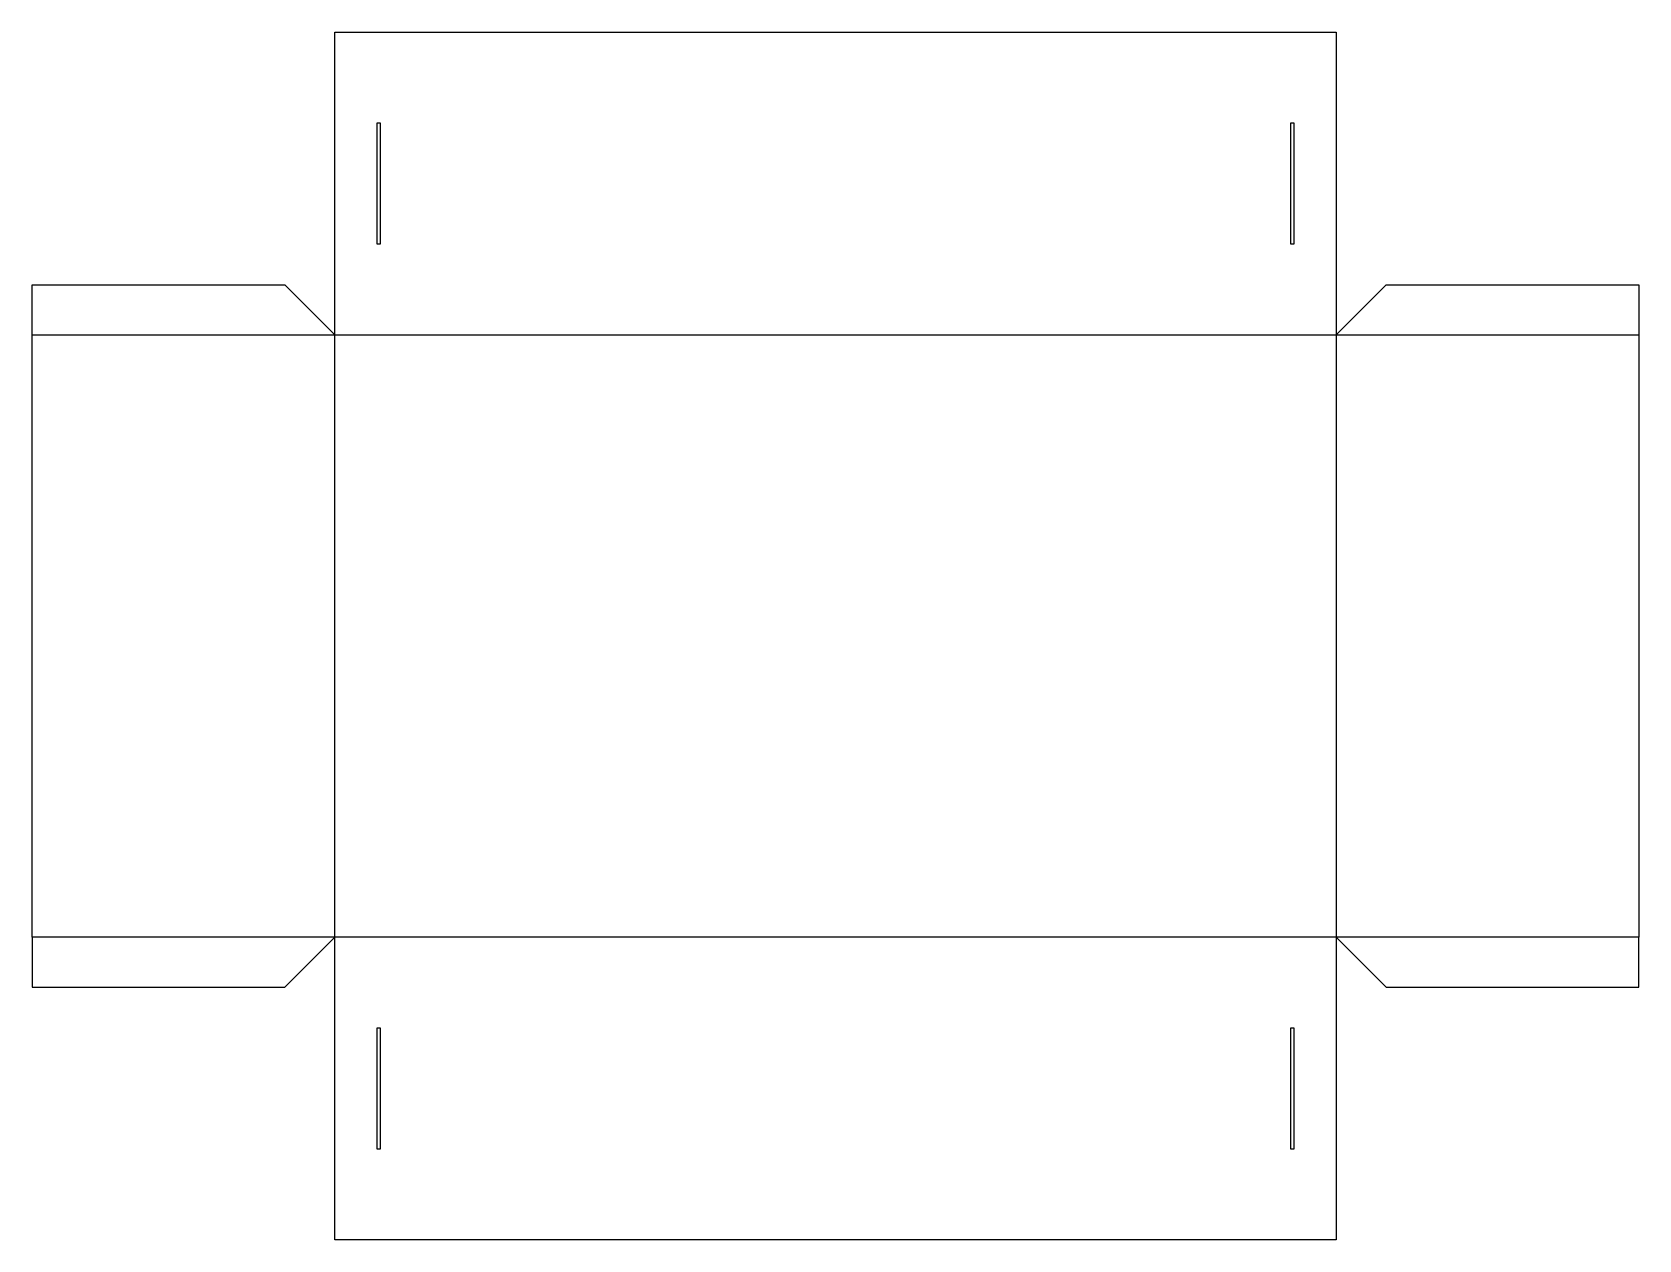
# Model space of a CAD drawing. Header units: millimetres. Extents: x 0 to 805, y 0 to 605.
import ezdxf

# ---------------------------------------------------------------- set-up
doc = ezdxf.new("R2010")
doc.units = ezdxf.units.MM
doc.layers.add('CREASE', color=5, linetype='CONTINUOUS')
doc.layers.add('CUT', color=1, linetype='CONTINUOUS')

msp = doc.modelspace()

# ---------------------------------------------------------------- linework, layer by layer
at = {"layer": 'CREASE'}
for p, q in [((0, 453.2), (151.6, 453.2)), ((151.6, 453.2), (653.2, 453.2)), ((151.6, 151.6), (151.6, 453.2)), ((653.2, 453.2), (653.2, 151.6)), ((653.2, 453.2), (804.8, 453.2)), ((151.6, 151.6), (0, 151.6)), ((653.2, 151.6), (151.6, 151.6)), ((804.8, 151.6), (653.2, 151.6))]:
    msp.add_line(p, q, dxfattribs=at)
at = {"layer": 'CUT'}
for p, q in [((151.6, 604.8), (653.2, 604.8)), ((151.6, 453.2), (151.6, 604.8)), ((653.2, 604.8), (653.2, 453.2)), ((172.85, 559.32), (174.35, 559.32)), ((172.85, 498.68), (172.85, 559.32)), ((174.35, 559.32), (174.35, 498.68)), ((630.45, 559.32), (631.95, 559.32)), ((630.45, 498.68), (630.45, 559.32)), ((631.95, 559.32), (631.95, 498.68)), ((174.35, 498.68), (172.85, 498.68)), ((631.95, 498.68), (630.45, 498.68)), ((0, 453.2), (0, 478.2)), ((0, 478.2), (126.6, 478.2)), ((126.6, 478.2), (151.6, 453.2)), ((653.2, 453.2), (678.2, 478.2)), ((678.2, 478.2), (804.8, 478.2)), ((804.8, 478.2), (804.8, 453.2)), ((0, 151.6), (0, 453.2)), ((804.8, 453.2), (804.8, 151.6)), ((0, 151.6), (0, 126.6)), ((126.6, 126.6), (151.6, 151.6)), ((151.6, 0), (151.6, 151.6)), ((653.2, 151.6), (653.2, 0)), ((653.2, 151.6), (678.2, 126.6)), ((804.8, 126.6), (804.8, 151.6)), ((0, 126.6), (126.6, 126.6)), ((678.2, 126.6), (804.8, 126.6)), ((172.85, 106.12), (174.35, 106.12)), ((172.85, 45.48), (172.85, 106.12)), ((174.35, 106.12), (174.35, 45.48)), ((630.45, 106.12), (631.95, 106.12)), ((630.45, 45.48), (630.45, 106.12)), ((631.95, 106.12), (631.95, 45.48)), ((174.35, 45.48), (172.85, 45.48)), ((631.95, 45.48), (630.45, 45.48)), ((653.2, 0), (151.6, 0))]:
    msp.add_line(p, q, dxfattribs=at)

doc.saveas('drawing.dxf')
